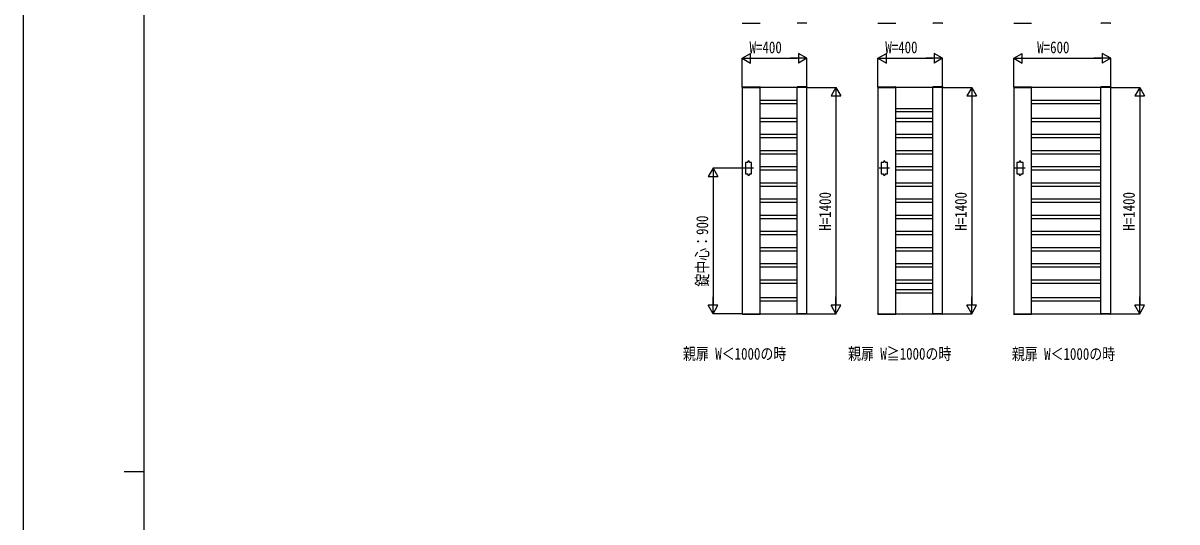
# Model space of a CAD drawing. Units: millimetres, scale not verified. Extents: x -10512 to 10512, y -7425 to 7425.
# Drawn here: x -10512 to -3373, y 0 to 3085 of the extents above; entities that cross this region are included whole.
import ezdxf
from ezdxf.enums import TextEntityAlignment as Align

# ---------------------------------------------------------------- set-up
doc = ezdxf.new("R2010")
doc.units = ezdxf.units.MM
doc.header["$LTSCALE"] = 30
for name, color, linetype in [('0-1_USER1', 3, 'Continuous'), ('0-2_YKK_11', 7, 'Continuous'), ('0-3_YKK_11E', 7, 'Continuous'), ('0-4_YKK_A1', 4, 'Continuous'), ('0-5_YKK_D', 6, 'Continuous'), ('0-6_YKK_ZWAK', 7, 'Continuous')]:
    doc.layers.add(name, color=color, linetype=linetype)
doc.styles.add('ＭＳ ゴシック', font='')
doc.styles.get('ＭＳ ゴシック').set_extended_font_data('MS Gothic')

msp = doc.modelspace()

# ---------------------------------------------------------------- linework, layer by layer
at = {"layer": '0-2_YKK_11'}
for p, q in [((-5952.45, 1287.5), (-5952.45, 2687.5)), ((-5722.45, 1287.5), (-5722.45, 2687.5)), ((-5112.45, 1287.5), (-5112.45, 2687.5)), ((-4882.45, 1287.5), (-4882.45, 2687.5)), ((-4272.45, 1287.5), (-4272.45, 2687.5)), ((-3842.45, 1287.5), (-3842.45, 2687.5)), ((-5952.45, 2607.5), (-5722.45, 2607.5)), ((-4272.45, 2607.5), (-3842.45, 2607.5)), ((-5952.45, 1367.5), (-5722.45, 1367.5)), ((-4272.45, 1367.5), (-3842.45, 1367.5))]:
    msp.add_line(p, q, dxfattribs=at)
for points in [[(-6062.45, 2687.5), (-6062.45, 1287.5), (-5662.45, 1287.5), (-5662.45, 2687.5)], [(-5222.45, 2687.5), (-5222.45, 1287.5), (-4822.45, 1287.5), (-4822.45, 2687.5)], [(-4382.45, 2687.5), (-4382.45, 1287.5), (-3782.45, 1287.5), (-3782.45, 2687.5)]]:
    msp.add_lwpolyline(points, close=True, dxfattribs=at)
at = {"layer": '0-3_YKK_11E'}
for p, q in [((-5952.45, 2587.2), (-5722.45, 2587.2)), ((-4272.45, 2587.2), (-3842.45, 2587.2)), ((-5112.45, 2557.5), (-4882.45, 2557.5)), ((-5112.45, 2537.5), (-4882.45, 2537.5)), ((-5952.45, 2497.2), (-5722.45, 2497.2)), ((-5952.45, 2477.2), (-5722.45, 2477.2)), ((-5112.45, 2497.2), (-4882.45, 2497.2)), ((-5112.45, 2477.2), (-4882.45, 2477.2)), ((-4272.45, 2497.2), (-3842.45, 2497.2)), ((-4272.45, 2477.2), (-3842.45, 2477.2)), ((-5952.45, 2397.2), (-5722.45, 2397.2)), ((-5952.45, 2377.2), (-5722.45, 2377.2)), ((-5112.45, 2397.2), (-4882.45, 2397.2)), ((-5112.45, 2377.2), (-4882.45, 2377.2)), ((-4272.45, 2397.2), (-3842.45, 2397.2)), ((-4272.45, 2377.2), (-3842.45, 2377.2)), ((-5952.45, 2297.2), (-5722.45, 2297.2)), ((-5112.45, 2297.2), (-4882.45, 2297.2)), ((-4272.45, 2297.2), (-3842.45, 2297.2)), ((-5952.45, 2277.2), (-5722.45, 2277.2)), ((-5112.45, 2277.2), (-4882.45, 2277.2)), ((-4272.45, 2277.2), (-3842.45, 2277.2)), ((-5952.45, 2197.2), (-5722.45, 2197.2)), ((-5952.45, 2177.2), (-5722.45, 2177.2)), ((-5112.45, 2197.2), (-4882.45, 2197.2)), ((-5112.45, 2177.2), (-4882.45, 2177.2)), ((-4272.45, 2197.2), (-3842.45, 2197.2)), ((-4272.45, 2177.2), (-3842.45, 2177.2)), ((-5952.45, 2097.2), (-5722.45, 2097.2)), ((-5952.45, 2077.2), (-5722.45, 2077.2)), ((-5112.45, 2097.2), (-4882.45, 2097.2)), ((-5112.45, 2077.2), (-4882.45, 2077.2)), ((-4272.45, 2097.2), (-3842.45, 2097.2)), ((-4272.45, 2077.2), (-3842.45, 2077.2)), ((-5952.45, 1997.2), (-5722.45, 1997.2)), ((-5952.45, 1977.2), (-5722.45, 1977.2)), ((-5112.45, 1997.2), (-4882.45, 1997.2)), ((-5112.45, 1977.2), (-4882.45, 1977.2)), ((-4272.45, 1997.2), (-3842.45, 1997.2)), ((-4272.45, 1977.2), (-3842.45, 1977.2)), ((-5952.45, 1897.2), (-5722.45, 1897.2)), ((-5952.45, 1877.2), (-5722.45, 1877.2)), ((-5112.45, 1897.2), (-4882.45, 1897.2)), ((-5112.45, 1877.2), (-4882.45, 1877.2)), ((-4272.45, 1897.2), (-3842.45, 1897.2)), ((-4272.45, 1877.2), (-3842.45, 1877.2)), ((-5952.45, 1797.2), (-5722.45, 1797.2)), ((-5112.45, 1797.2), (-4882.45, 1797.2)), ((-4272.45, 1797.2), (-3842.45, 1797.2)), ((-5952.45, 1777.2), (-5722.45, 1777.2)), ((-5112.45, 1777.2), (-4882.45, 1777.2)), ((-4272.45, 1777.2), (-3842.45, 1777.2)), ((-5952.45, 1697.2), (-5722.45, 1697.2)), ((-5952.45, 1677.2), (-5722.45, 1677.2)), ((-5112.45, 1697.2), (-4882.45, 1697.2)), ((-5112.45, 1677.2), (-4882.45, 1677.2)), ((-4272.45, 1697.2), (-3842.45, 1697.2)), ((-4272.45, 1677.2), (-3842.45, 1677.2)), ((-5952.45, 1597.2), (-5722.45, 1597.2)), ((-5952.45, 1577.2), (-5722.45, 1577.2)), ((-5112.45, 1597.2), (-4882.45, 1597.2)), ((-5112.45, 1577.2), (-4882.45, 1577.2)), ((-4272.45, 1597.2), (-3842.45, 1597.2)), ((-4272.45, 1577.2), (-3842.45, 1577.2)), ((-5952.45, 1497.2), (-5722.45, 1497.2)), ((-5952.45, 1477.2), (-5722.45, 1477.2)), ((-5112.45, 1497.2), (-4882.45, 1497.2)), ((-5112.45, 1477.2), (-4882.45, 1477.2)), ((-5112.45, 1437.5), (-4882.45, 1437.5)), ((-4272.45, 1497.2), (-3842.45, 1497.2)), ((-4272.45, 1477.2), (-3842.45, 1477.2)), ((-5952.45, 1387.2), (-5722.45, 1387.2)), ((-5112.45, 1417.5), (-4882.45, 1417.5)), ((-4272.45, 1387.2), (-3842.45, 1387.2))]:
    msp.add_line(p, q, dxfattribs=at)
at = {"layer": '0-4_YKK_A1'}
for p, q in [((-6061.82, 3084), (-5953.08, 3084)), ((-5663.08, 3084), (-5721.82, 3084)), ((-5221.82, 3084), (-5113.08, 3084)), ((-4823.08, 3084), (-4881.82, 3084)), ((-4381.82, 3084), (-4273.08, 3084)), ((-3783.08, 3084), (-3841.82, 3084)), ((-6062.82, 2690.05), (-6062.95, 2687.5)), ((-6062.95, 2687.5), (-5951.95, 2687.5)), ((-6061.82, 2691), (-5953.08, 2691)), ((-5952.08, 2690.05), (-5951.95, 2687.5)), ((-5722.82, 2690.05), (-5722.95, 2687.5)), ((-5661.95, 2687.5), (-5722.95, 2687.5)), ((-5663.08, 2691), (-5721.82, 2691)), ((-5662.08, 2690.05), (-5661.95, 2687.5)), ((-5222.82, 2690.05), (-5222.95, 2687.5)), ((-5222.95, 2687.5), (-5111.95, 2687.5)), ((-5221.82, 2691), (-5113.08, 2691)), ((-5112.08, 2690.05), (-5111.95, 2687.5)), ((-4882.82, 2690.05), (-4882.95, 2687.5)), ((-4821.95, 2687.5), (-4882.95, 2687.5)), ((-4823.08, 2691), (-4881.82, 2691)), ((-4822.08, 2690.05), (-4821.95, 2687.5)), ((-4382.82, 2690.05), (-4382.95, 2687.5)), ((-4382.95, 2687.5), (-4271.95, 2687.5)), ((-4381.82, 2691), (-4273.08, 2691)), ((-4272.08, 2690.05), (-4271.95, 2687.5)), ((-3842.82, 2690.05), (-3842.95, 2687.5)), ((-3781.95, 2687.5), (-3842.95, 2687.5)), ((-3783.08, 2691), (-3841.82, 2691)), ((-3782.08, 2690.05), (-3781.95, 2687.5)), ((-6028.45, 2222.5), (-6028.45, 2227.5)), ((-6018.45, 2222.5), (-6018.45, 2227.5)), ((-5188.45, 2222.5), (-5188.45, 2227.5)), ((-5178.45, 2222.5), (-5178.45, 2227.5)), ((-4348.45, 2222.5), (-4348.45, 2227.5)), ((-4338.45, 2222.5), (-4338.45, 2227.5)), ((-5991.95, 2187.5), (-6054.95, 2187.5)), ((-6028.45, 2152.5), (-6028.45, 2147.5)), ((-6018.45, 2152.5), (-6018.45, 2147.5)), ((-5151.95, 2187.5), (-5214.95, 2187.5)), ((-5188.45, 2152.5), (-5188.45, 2147.5)), ((-5178.45, 2152.5), (-5178.45, 2147.5)), ((-4311.95, 2187.5), (-4374.95, 2187.5)), ((-4348.45, 2152.5), (-4348.45, 2147.5)), ((-4338.45, 2152.5), (-4338.45, 2147.5)), ((-6062.95, 1287.5), (-5951.95, 1287.5)), ((-6062.82, 1284.95), (-6062.95, 1287.5)), ((-5952.08, 1284.95), (-5951.95, 1287.5)), ((-5661.95, 1287.5), (-5722.95, 1287.5)), ((-5722.82, 1284.95), (-5722.95, 1287.5)), ((-5662.08, 1284.95), (-5661.95, 1287.5)), ((-5222.95, 1287.5), (-5111.95, 1287.5)), ((-5222.82, 1284.95), (-5222.95, 1287.5)), ((-5112.08, 1284.95), (-5111.95, 1287.5)), ((-4821.95, 1287.5), (-4882.95, 1287.5)), ((-4882.82, 1284.95), (-4882.95, 1287.5)), ((-4822.08, 1284.95), (-4821.95, 1287.5)), ((-4382.95, 1287.5), (-4271.95, 1287.5)), ((-4382.82, 1284.95), (-4382.95, 1287.5)), ((-4272.08, 1284.95), (-4271.95, 1287.5)), ((-3781.95, 1287.5), (-3842.95, 1287.5)), ((-3842.82, 1284.95), (-3842.95, 1287.5)), ((-3782.08, 1284.95), (-3781.95, 1287.5)), ((-6061.82, 1284), (-5953.08, 1284)), ((-5663.08, 1284), (-5721.82, 1284)), ((-5221.82, 1284), (-5113.08, 1284)), ((-4823.08, 1284), (-4881.82, 1284)), ((-4381.82, 1284), (-4273.08, 1284)), ((-3783.08, 1284), (-3841.82, 1284))]:
    msp.add_line(p, q, dxfattribs=at)
for points in [[(-6028.45, 2222.5), (-6042.45, 2222.5), (-6042.45, 2152.5), (-6028.45, 2152.5)], [(-6018.45, 2152.5), (-6004.45, 2152.5), (-6004.45, 2222.5), (-6018.45, 2222.5)], [(-5188.45, 2222.5), (-5202.45, 2222.5), (-5202.45, 2152.5), (-5188.45, 2152.5)], [(-5178.45, 2152.5), (-5164.45, 2152.5), (-5164.45, 2222.5), (-5178.45, 2222.5)], [(-4348.45, 2222.5), (-4362.45, 2222.5), (-4362.45, 2152.5), (-4348.45, 2152.5)], [(-4338.45, 2152.5), (-4324.45, 2152.5), (-4324.45, 2222.5), (-4338.45, 2222.5)]]:
    msp.add_lwpolyline(points, dxfattribs=at)
for centre, radius, start, end in [((-6061.82, 3085), 1, 183, 270), ((-5953.08, 3085), 1, 270, 357), ((-5721.82, 3085), 1, 183, 270), ((-5663.08, 3085), 1, 270, 357), ((-5221.82, 3085), 1, 183, 270), ((-5113.08, 3085), 1, 270, 357), ((-4881.82, 3085), 1, 183, 270), ((-4823.08, 3085), 1, 270, 357), ((-4381.82, 3085), 1, 183, 270), ((-4273.08, 3085), 1, 270, 357), ((-3841.82, 3085), 1, 183, 270), ((-3783.08, 3085), 1, 270, 357), ((-6061.82, 2690), 1, 90, 177), ((-5953.08, 2690), 1, 3, 90), ((-5721.82, 2690), 1, 90, 177), ((-5663.08, 2690), 1, 3, 90), ((-5221.82, 2690), 1, 90, 177), ((-5113.08, 2690), 1, 3, 90), ((-4881.82, 2690), 1, 90, 177), ((-4823.08, 2690), 1, 3, 90), ((-4381.82, 2690), 1, 90, 177), ((-4273.08, 2690), 1, 3, 90), ((-3841.82, 2690), 1, 90, 177), ((-3783.08, 2690), 1, 3, 90), ((-6023.45, 2227.5), 5, 0, 180), ((-5183.45, 2227.5), 5, 0, 180), ((-4343.45, 2227.5), 5, 0, 180), ((-6023.45, 2147.5), 5, 180, 0), ((-5183.45, 2147.5), 5, 180, 0), ((-4343.45, 2147.5), 5, 180, 0), ((-6061.82, 1285), 1, 183, 270), ((-5953.08, 1285), 1, 270, 357), ((-5721.82, 1285), 1, 183, 270), ((-5663.08, 1285), 1, 270, 357), ((-5221.82, 1285), 1, 183, 270), ((-5113.08, 1285), 1, 270, 357), ((-4881.82, 1285), 1, 183, 270), ((-4823.08, 1285), 1, 270, 357), ((-4381.82, 1285), 1, 183, 270), ((-4273.08, 1285), 1, 270, 357), ((-3841.82, 1285), 1, 183, 270), ((-3783.08, 1285), 1, 270, 357)]:
    msp.add_arc(centre, radius, start, end, dxfattribs=at)
at = {"layer": '0-5_YKK_D'}
for p, q in [((-6062.45, 2867.5), (-6010.49, 2897.5)), ((-6062.45, 2689.5), (-6062.45, 2868.5)), ((-6062.45, 2867.5), (-6010.49, 2837.5)), ((-6062.45, 2867.5), (-5958.53, 2867.5)), ((-6010.49, 2837.5), (-6010.49, 2897.5)), ((-6002.45, 2867.5), (-5722.45, 2867.5)), ((-5662.45, 2867.5), (-5766.37, 2867.5)), ((-5662.45, 2867.5), (-5714.41, 2897.5)), ((-5714.41, 2897.5), (-5714.41, 2837.5)), ((-5662.45, 2867.5), (-5714.41, 2837.5)), ((-5662.45, 2689.5), (-5662.45, 2868.5)), ((-5222.45, 2867.5), (-5170.49, 2897.5)), ((-5222.45, 2689.5), (-5222.45, 2868.5)), ((-5222.45, 2867.5), (-5170.49, 2837.5)), ((-5222.45, 2867.5), (-5118.53, 2867.5)), ((-5170.49, 2837.5), (-5170.49, 2897.5)), ((-5162.45, 2867.5), (-4882.45, 2867.5)), ((-4822.45, 2867.5), (-4926.37, 2867.5)), ((-4822.45, 2867.5), (-4874.41, 2897.5)), ((-4874.41, 2897.5), (-4874.41, 2837.5)), ((-4822.45, 2867.5), (-4874.41, 2837.5)), ((-4822.45, 2689.5), (-4822.45, 2868.5)), ((-4382.45, 2867.5), (-4330.49, 2897.5)), ((-4382.45, 2689.5), (-4382.45, 2868.5)), ((-4382.45, 2867.5), (-4330.49, 2837.5)), ((-4382.45, 2867.5), (-4278.53, 2867.5)), ((-4330.49, 2837.5), (-4330.49, 2897.5)), ((-4322.45, 2867.5), (-3842.45, 2867.5)), ((-3782.45, 2867.5), (-3886.37, 2867.5)), ((-3782.45, 2867.5), (-3834.41, 2897.5)), ((-3834.41, 2897.5), (-3834.41, 2837.5)), ((-3782.45, 2867.5), (-3834.41, 2837.5)), ((-3782.45, 2689.5), (-3782.45, 2868.5)), ((-5660.45, 2687.5), (-5481.45, 2687.5)), ((-5482.45, 2687.5), (-5512.45, 2635.54)), ((-5482.45, 2687.5), (-5452.45, 2635.54)), ((-5482.45, 2687.5), (-5482.45, 2583.58)), ((-4820.45, 2687.5), (-4641.45, 2687.5)), ((-4642.45, 2687.5), (-4672.45, 2635.54)), ((-4642.45, 2687.5), (-4612.45, 2635.54)), ((-4642.45, 2687.5), (-4642.45, 2583.58)), ((-3780.45, 2687.5), (-3601.45, 2687.5)), ((-3602.45, 2687.5), (-3632.45, 2635.54)), ((-3602.45, 2687.5), (-3572.45, 2635.54)), ((-3602.45, 2687.5), (-3602.45, 2583.58)), ((-5512.45, 2635.54), (-5452.45, 2635.54)), ((-5482.45, 2627.5), (-5482.45, 1347.5)), ((-4672.45, 2635.54), (-4612.45, 2635.54)), ((-4642.45, 2627.5), (-4642.45, 1347.5)), ((-3632.45, 2635.54), (-3572.45, 2635.54)), ((-3602.45, 2627.5), (-3602.45, 1347.5)), ((-6242.45, 2187.5), (-6272.45, 2135.54)), ((-6056.95, 2187.5), (-6243.45, 2187.5)), ((-6242.45, 2187.5), (-6212.45, 2135.54)), ((-6242.45, 2187.5), (-6242.45, 2083.58)), ((-6272.45, 2135.54), (-6212.45, 2135.54)), ((-6242.45, 2127.5), (-6242.45, 1347.5)), ((-6242.45, 1287.5), (-6242.45, 1391.42)), ((-5482.45, 1287.5), (-5482.45, 1391.42)), ((-4642.45, 1287.5), (-4642.45, 1391.42)), ((-3602.45, 1287.5), (-3602.45, 1391.42)), ((-6242.45, 1287.5), (-6272.45, 1339.46)), ((-6212.45, 1339.46), (-6272.45, 1339.46)), ((-6064.45, 1287.5), (-6243.45, 1287.5)), ((-6242.45, 1287.5), (-6212.45, 1339.46)), ((-5660.45, 1287.5), (-5481.45, 1287.5)), ((-5482.45, 1287.5), (-5512.45, 1339.46)), ((-5452.45, 1339.46), (-5512.45, 1339.46)), ((-5482.45, 1287.5), (-5452.45, 1339.46)), ((-4820.45, 1287.5), (-4641.45, 1287.5)), ((-4642.45, 1287.5), (-4672.45, 1339.46)), ((-4612.45, 1339.46), (-4672.45, 1339.46)), ((-4642.45, 1287.5), (-4612.45, 1339.46)), ((-3780.45, 1287.5), (-3601.45, 1287.5)), ((-3602.45, 1287.5), (-3632.45, 1339.46)), ((-3572.45, 1339.46), (-3632.45, 1339.46)), ((-3602.45, 1287.5), (-3572.45, 1339.46))]:
    msp.add_line(p, q, dxfattribs=at)
at = {"layer": '0-6_YKK_ZWAK'}
for p, q in [((-9762.45, -6312.5), (-9762.45, 6937.5)), ((-9887.45, 312.5), (-9762.45, 312.5))]:
    msp.add_line(p, q, dxfattribs=at)
msp.add_lwpolyline([(-10512.5, -7425), (10512.5, -7425), (10512.5, 7425), (-10512.5, 7425)], close=True, dxfattribs=at)

# ---------------------------------------------------------------- texts
at = {"layer": '0-1_USER1', "style": 'ＭＳ ゴシック', "width": 0.8}
for s, p in [('親扉 W＜1000の時', (-6429.21, 981.28)), ('親扉 W≧1000の時', (-5407.76, 981.28)), ('親扉 W＜1000の時', (-4394.23, 980.31))]:
    msp.add_text(s, height=73.31, dxfattribs=at).set_placement(p, align=Align.BOTTOM_LEFT)
at = {"layer": '0-5_YKK_D', "style": 'ＭＳ ゴシック', "width": 0.8}
for s, p in [('W=400', (-6017.12, 2876.5)), ('W=400', (-5177.12, 2876.5)), ('W=600', (-4237.12, 2876.5))]:
    msp.add_text(s, height=73.31, dxfattribs=at).set_placement(p, align=Align.BOTTOM_LEFT)
for s, p in [('H=1400', (-5491.45, 1800.83)), ('H=1400', (-4651.45, 1800.83)), ('H=1400', (-3611.45, 1800.83)), ('錠中心：900', (-6251.45, 1454.83))]:
    msp.add_text(s, height=73.31, rotation=90, dxfattribs=at).set_placement(p, align=Align.BOTTOM_LEFT)

doc.saveas('drawing.dxf')
